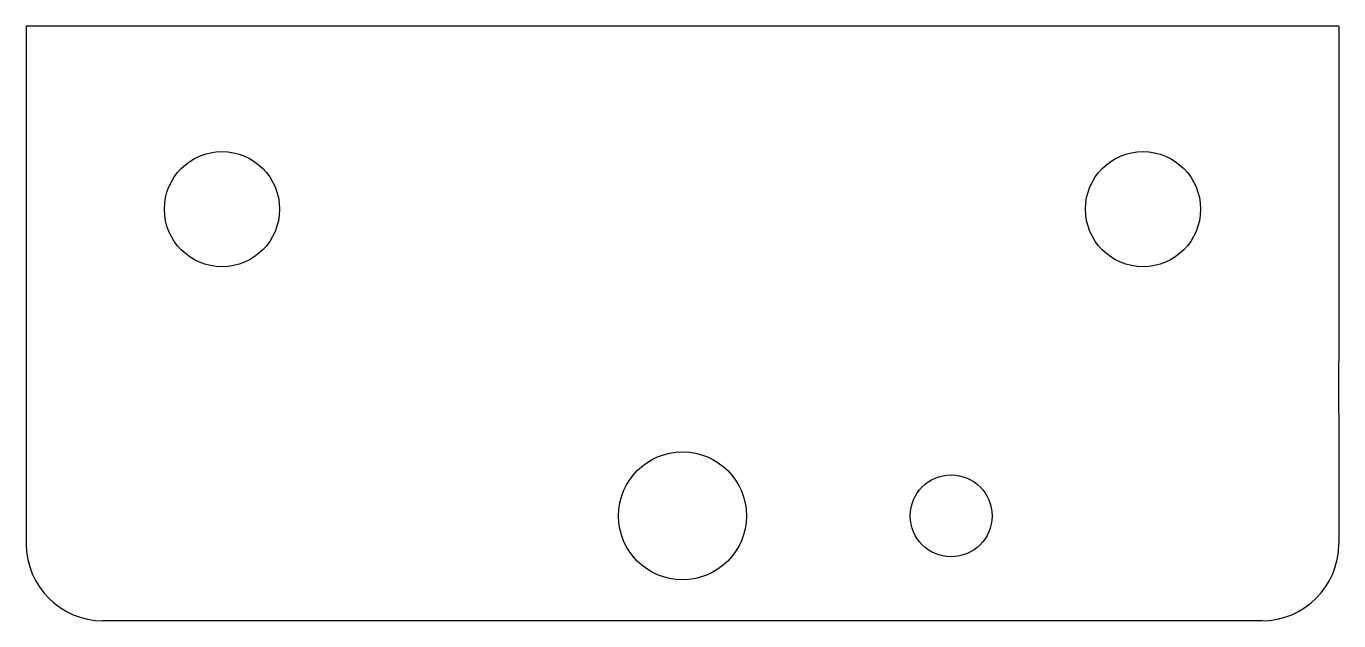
# Model space of a CAD drawing. Header units: millimetres. Extents: x 277.8 to 329.1, y 239 to 262.2.
import ezdxf

# ---------------------------------------------------------------- set-up
doc = ezdxf.new("R2010")
doc.units = ezdxf.units.MM
doc.layers.add('Default', color=7, linetype='Continuous')
doc.layers.add('TRAVA_TAMPA_DVR', color=7, linetype='Continuous')

# ---------------------------------------------------------------- blocks, each defined once
blk = doc.blocks.new('SE')
at = {"layer": 'TRAVA_TAMPA_DVR', "color": 7, "linetype": 'Continuous'}
for p, q in [((329.055, 262.218), (277.755, 262.218)), ((277.755, 262.218), (277.755, 249.118)), ((329.055, 262.218), (329.055, 249.118)), ((277.755, 249.118), (277.755, 247.081)), ((329.055, 247.081), (329.055, 249.118)), ((277.755, 247.081), (277.755, 241.981)), ((329.055, 247.081), (329.055, 241.981)), ((326.055, 238.981), (280.755, 238.981))]:
    blk.add_line(p, q, dxfattribs=at)
for centre, radius in [((285.405, 255.068), 2.25), ((321.405, 255.068), 2.25), ((303.405, 243.081), 2.5), ((313.905, 243.081), 1.6)]:
    blk.add_circle(centre, radius, dxfattribs=at)
for centre, start, end in [((280.755, 241.981), 180, 270), ((326.055, 241.981), 270, 0)]:
    blk.add_arc(centre, 3, start, end, dxfattribs=at)

msp = doc.modelspace()

# ---------------------------------------------------------------- block references
at = {"layer": 'Default'}
msp.add_blockref('SE', (0, 0), dxfattribs=at)

doc.saveas('drawing.dxf')
